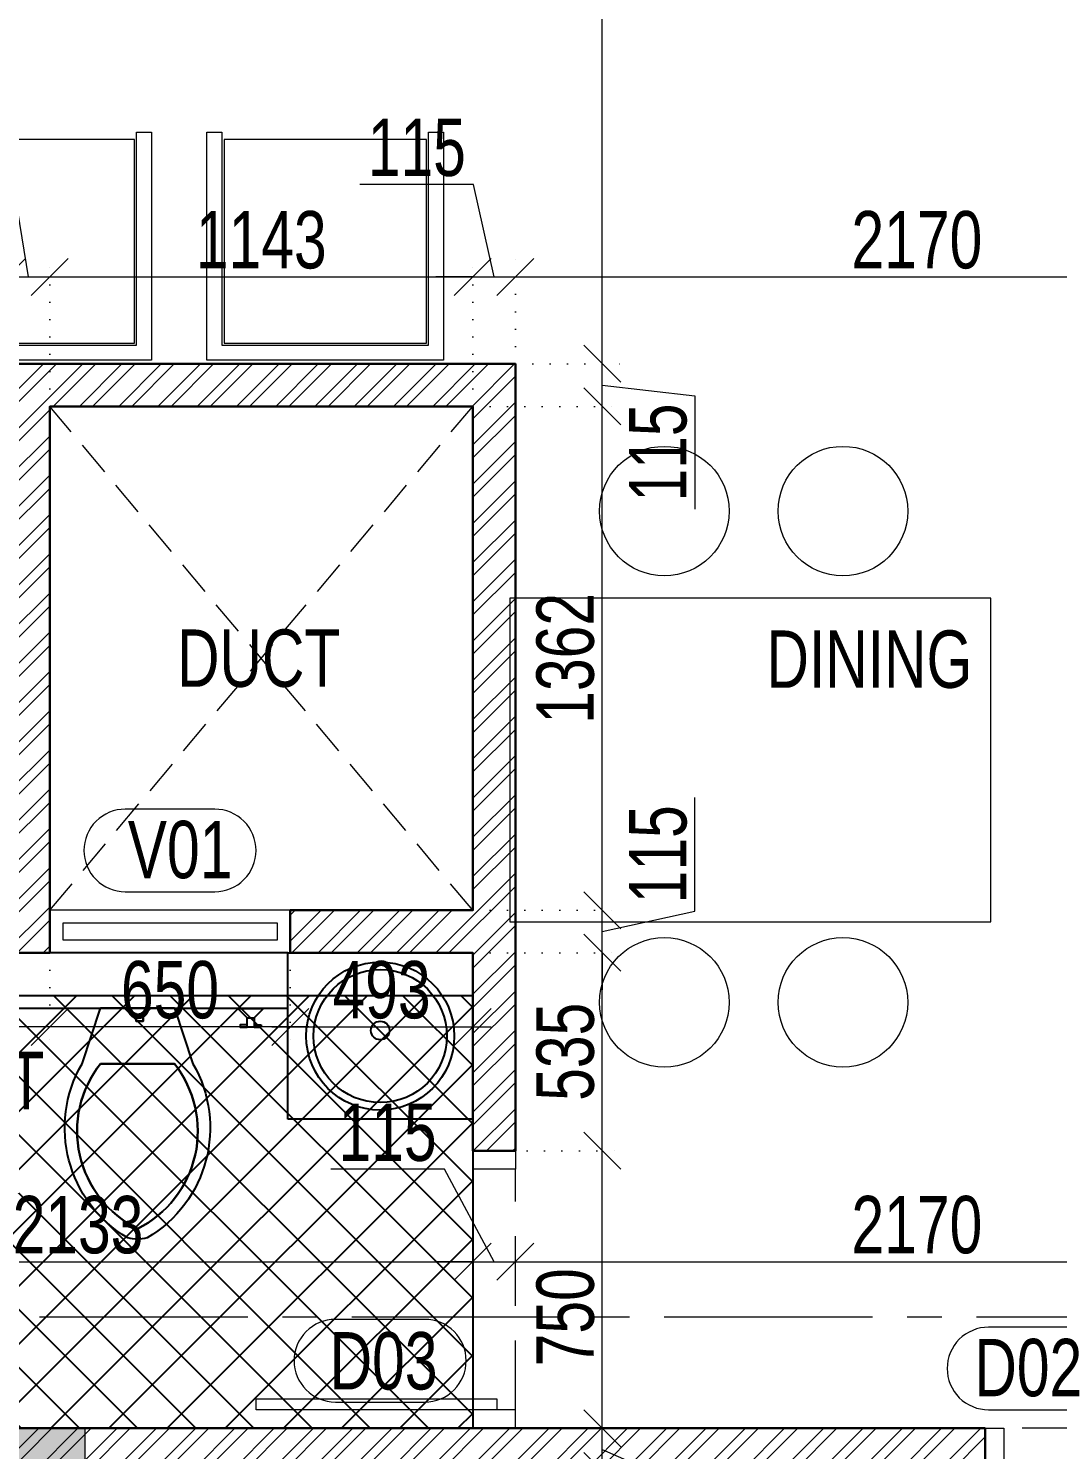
# Model space of a CAD drawing. Header units: inches. Extents: x 785882 to 928568, y 496782 to 576896.
# Drawn here: x 838634 to 841415, y 545544 to 549385 of the extents above; entities that cross this region are included whole.
import ezdxf
from ezdxf.enums import TextEntityAlignment as Align

# ---------------------------------------------------------------- set-up
doc = ezdxf.new("R2010")
doc.units = ezdxf.units.IN
doc.header["$LTSCALE"] = 750
doc.header["$MEASUREMENT"] = 0
for name, pattern in [('CENTER', [2, 1.25, -0.25, 0.25, -0.25]), ('CENTER2', [1.125, 0.75, -0.125, 0.125, -0.125]), ('DOT', [0.25, 0, -0.25]), ('HIDDEN', [0.375, 0.25, -0.125]), ('HIDDEN2', [0.1875, 0.125, -0.0625])]:
    doc.linetypes.add(name, pattern=pattern)
for name, color, linetype, lineweight in [('COLUMN', 5, 'Continuous', 13), ('d-fur', 250, 'Continuous', 9), ('DIMENSION WORKING-MSA', 222, 'Continuous', 13), ('DOOR NO-MSA', 4, 'Continuous', 9), ('DOOR-MSA', 50, 'Continuous', 13), ('DOTTED LINE-MSA', 3, 'HIDDEN2', 13), ('FURNITURE-MSA', 251, 'Continuous', 5), ('SECTION LINE', 14, 'CENTER', 9), ('TEXT ROOM NAME-MSA', 210, 'Continuous', 13), ('WALL HATCH-MSA', 251, 'Continuous', 9), ('WALL-MSA', 32, 'Continuous', 30), ('WINDOE NO-MAS', 4, 'Continuous', 9), ('WINDOW-MSA', 50, 'Continuous', 13)]:
    doc.layers.add(name, color=color, linetype=linetype, lineweight=lineweight)
for name, color, linetype in [('HATCH-SUNK 300MM-MSA', 47, 'Continuous'), ('P.FIXTURE', 7, 'Continuous'), ('R.C.C HATCH-MSA', 250, 'Continuous')]:
    doc.layers.add(name, color=color, linetype=linetype)
doc.styles.add('AR', font='swisscl.ttf')
doc.styles.add('Arial-Reg', font='swisscl.ttf', dxfattribs={"height": 155})
doc.styles.add('Arial-Reg+0.8Sc', font='swisscl.ttf')
doc.styles.add('MtXpl_Swis721_LtCn_B', font='swisscl.ttf')
doc.dimstyles.new('WORKING DIM', dxfattribs={"dimtxt": 155, "dimasz": 100, "dimexe": 50, "dimexo": 0, "dimgap": 20, "dimtad": 1, "dimdec": 0, "dimzin": 0, "dimdsep": 46, "dimtxsty": 'AR', "dimblk": 'OBLIQUE', "dimcen": 0.09, "dimdle": 50, "dimclrd": 256, "dimclre": 250, "dimclrt": 256, "dimadec": 0, "dimazin": 0, "dimtfac": 1, "dimtdec": 0, "dimtofl": 0, "dimtmove": 1, "dimatfit": 0, "dimfxl": 1, "dimtolj": 1, "dimtzin": 0, "dimlwd": -1, "dimlwe": -1, "dimarcsym": 0})

# ---------------------------------------------------------------- blocks, each defined once
blk = doc.blocks.new('BLOCK-G & H TYPICAL COLOUMN')
at = {"layer": 'R.C.C HATCH-MSA'}
h = blk.add_hatch(color=256, dxfattribs=at)
h.dxf.hatch_style = 1
h.paths.add_polyline_path([(172697.62, -104207.75), (172688.57, -104207.75), (172688.57, -104255), (172697.62, -104255)])
h.paths.add_polyline_path([(172327.12, -104207.75), (172336.18, -104207.75), (172336.18, -104255), (172327.12, -104255)])
h.paths.add_polyline_path([(172819.88, -104207.75), (172819.88, -104216.81), (172867.12, -104216.81), (172867.12, -104207.75)])
h.paths.add_polyline_path([(172204.87, -104207.75), (172204.87, -104216.81), (172157.62, -104216.81), (172157.62, -104207.75)])
h.paths.add_polyline_path([(172561.18, -104240.06), (172552.12, -104240.06), (172552.12, -104287.31), (172561.18, -104287.31)])
h.paths.add_polyline_path([(172463.57, -104240.06), (172472.62, -104240.06), (172472.62, -104287.31), (172463.57, -104287.31)])
h.paths.add_polyline_path([(172177.87, -104422.2), (172177.87, -104431.25), (172130.62, -104431.25), (172130.62, -104422.2)])
h.paths.add_polyline_path([(172894.12, -104422.2), (172894.12, -104431.25), (172846.88, -104431.25), (172846.88, -104422.2)])
h.paths.add_polyline_path([(172336.12, -104486.75), (172336.12, -104495.81), (172288.87, -104495.81), (172288.87, -104486.75)])
h.paths.add_polyline_path([(172202.62, -104543.75), (172202.62, -104552.81), (172155.37, -104552.81), (172155.37, -104543.75)])
h.paths.add_polyline_path([(172822.13, -104543.75), (172822.13, -104552.81), (172869.37, -104552.81), (172869.37, -104543.75)])
h.paths.add_polyline_path([(172516.9, -104495.81), (172507.85, -104495.81), (172507.85, -104448.56), (172516.9, -104448.56)])
h.paths.add_polyline_path([(172697.62, -104104.25), (172688.57, -104104.25), (172688.57, -104057.01), (172697.62, -104057.01)])
h.paths.add_polyline_path([(172327.12, -104104.25), (172336.18, -104104.25), (172336.18, -104057.01), (172327.12, -104057.01)])
h.paths.add_polyline_path([(172819.88, -104104.25), (172819.88, -104095.2), (172867.12, -104095.2), (172867.12, -104104.25)])
h.paths.add_polyline_path([(172204.87, -104104.25), (172204.87, -104095.2), (172157.62, -104095.2), (172157.62, -104104.25)])
h.paths.add_polyline_path([(172561.18, -104071.94), (172552.12, -104071.94), (172552.12, -104024.7), (172561.18, -104024.7)])
h.paths.add_polyline_path([(172463.57, -104071.94), (172472.62, -104071.94), (172472.62, -104024.7), (172463.57, -104024.7)])
h.paths.add_polyline_path([(172177.87, -103889.81), (172177.87, -103880.75), (172130.62, -103880.75), (172130.62, -103889.81)])
h.paths.add_polyline_path([(172894.12, -103889.81), (172894.12, -103880.75), (172846.88, -103880.75), (172846.88, -103889.81)])
h.paths.add_polyline_path([(172336.12, -103825.25), (172336.12, -103816.2), (172288.87, -103816.2), (172288.87, -103825.25)])
h.paths.add_polyline_path([(172202.62, -103768.25), (172202.62, -103759.2), (172155.37, -103759.2), (172155.37, -103768.25)])
h.paths.add_polyline_path([(172822.13, -103768.25), (172822.13, -103759.2), (172869.37, -103759.2), (172869.37, -103768.25)])
h.paths.add_polyline_path([(172516.9, -103816.2), (172507.85, -103816.2), (172507.85, -103863.44), (172516.9, -103863.44)])
h.paths.add_polyline_path([(172548.37, -103699.31), (172548.37, -103690.25), (172595.62, -103690.25), (172595.62, -103699.31)])
h.paths.add_polyline_path([(172476.37, -103699.31), (172476.37, -103690.25), (172429.13, -103690.25), (172429.13, -103699.31)])
h.paths.add_polyline_path([(172726.82, -103612.31), (172726.82, -103603.25), (172774.06, -103603.25), (172774.06, -103612.31)])
h.paths.add_polyline_path([(172297.93, -103612.31), (172297.93, -103603.25), (172250.69, -103603.25), (172250.69, -103612.31)])
h.paths.add_polyline_path([(172920.37, -103523.81), (172920.37, -103514.75), (172857.56, -103514.75), (172857.56, -103523.81)])
h.paths.add_polyline_path([(172104.37, -103523.81), (172104.37, -103514.75), (172167.19, -103514.75), (172167.19, -103523.81)])
h.paths.add_polyline_path([(172476.37, -103492.94), (172467.32, -103492.94), (172467.32, -103445.7), (172476.37, -103445.7)])
h.paths.add_polyline_path([(172548.37, -103492.94), (172557.43, -103492.94), (172557.43, -103445.7), (172548.37, -103445.7)])
h.paths.add_polyline_path([(172663.43, -103454.75), (172759.5, -103454.75), (172759.5, -103349.7), (172663.43, -103349.7), (172663.43, -103358.75), (172750.44, -103358.75), (172750.44, -103445.7), (172663.43, -103445.7)])
h.paths.add_polyline_path([(172361.32, -103454.75), (172265.25, -103454.75), (172265.25, -103349.7), (172361.32, -103349.7), (172361.32, -103358.75), (172274.31, -103358.75), (172274.31, -103445.7), (172361.32, -103445.7)])
h.paths.add_polyline_path([(172428.37, -103358.75), (172419.32, -103358.75), (172419.32, -103311.51), (172428.37, -103311.51)])
h.paths.add_polyline_path([(172428.37, -103132.74), (172419.32, -103132.74), (172419.32, -103179.99), (172428.37, -103179.99)])
h.paths.add_polyline_path([(172151.62, -103286.75), (172151.62, -103277.7), (172104.37, -103277.7), (172104.37, -103286.75)])
h.paths.add_polyline_path([(172245.43, -103162.74), (172245.43, -103153.68), (172198.19, -103153.68), (172198.19, -103162.74)])
h.paths.add_polyline_path([(172428.37, -103021.25), (172419.32, -103021.25), (172419.32, -103068.5), (172428.37, -103068.5)])
h.paths.add_polyline_path([(172245.43, -102997.25), (172236.37, -102997.25), (172236.37, -103044.5), (172245.43, -103044.5)])
h.paths.add_polyline_path([(172104.37, -102997.25), (172104.37, -103006.31), (172151.62, -103006.31), (172151.62, -102997.25)])
h.paths.add_polyline_path([(172596.37, -103358.75), (172605.43, -103358.75), (172605.43, -103311.51), (172596.37, -103311.51)])
h.paths.add_polyline_path([(172596.37, -103132.74), (172605.43, -103132.74), (172605.43, -103179.99), (172596.37, -103179.99)])
h.paths.add_polyline_path([(172873.13, -103286.75), (172873.13, -103277.7), (172920.37, -103277.7), (172920.37, -103286.75)])
h.paths.add_polyline_path([(172779.32, -103162.74), (172779.32, -103153.68), (172826.56, -103153.68), (172826.56, -103162.74)])
h.paths.add_polyline_path([(172596.37, -103021.25), (172605.43, -103021.25), (172605.43, -103068.5), (172596.37, -103068.5)])
h.paths.add_polyline_path([(172779.32, -102997.25), (172788.37, -102997.25), (172788.37, -103044.5), (172779.32, -103044.5)])
h.paths.add_polyline_path([(172920.37, -102997.25), (172920.37, -103006.31), (172873.13, -103006.31), (172873.13, -102997.25)])
h.paths.add_polyline_path([(172548.37, -104612.7), (172548.37, -104621.75), (172595.62, -104621.75), (172595.62, -104612.7)])
h.paths.add_polyline_path([(172476.37, -104612.7), (172476.37, -104621.75), (172429.13, -104621.75), (172429.13, -104612.7)])
h.paths.add_polyline_path([(172297.93, -104699.7), (172297.93, -104708.75), (172250.69, -104708.75), (172250.69, -104699.7)])
h.paths.add_polyline_path([(172104.37, -104788.2), (172104.37, -104797.25), (172167.19, -104797.25), (172167.19, -104788.2)])
h.paths.add_polyline_path([(172726.82, -104699.7), (172726.82, -104708.75), (172774.06, -104708.75), (172774.06, -104699.7)])
h.paths.add_polyline_path([(172920.37, -104788.2), (172920.37, -104797.25), (172857.56, -104797.25), (172857.56, -104788.2)])
h.paths.add_polyline_path([(172476.37, -104819.06), (172467.32, -104819.06), (172467.32, -104866.31), (172476.37, -104866.31)])
h.paths.add_polyline_path([(172548.37, -104819.06), (172557.43, -104819.06), (172557.43, -104866.31), (172548.37, -104866.31)])
h.paths.add_polyline_path([(172663.43, -104857.25), (172759.5, -104857.25), (172759.5, -104962.31), (172663.43, -104962.31), (172663.43, -104953.25), (172750.44, -104953.25), (172750.44, -104866.31), (172663.43, -104866.31)])
h.paths.add_polyline_path([(172361.32, -104857.25), (172265.25, -104857.25), (172265.25, -104962.31), (172361.32, -104962.31), (172361.32, -104953.25), (172274.31, -104953.25), (172274.31, -104866.31), (172361.32, -104866.31)])
h.paths.add_polyline_path([(172428.37, -104953.25), (172419.32, -104953.25), (172419.32, -105000.5), (172428.37, -105000.5)])
h.paths.add_polyline_path([(172428.37, -105178.31), (172419.32, -105178.31), (172419.32, -105131.06), (172428.37, -105131.06)])
h.paths.add_polyline_path([(172151.62, -105025.25), (172151.62, -105034.31), (172104.37, -105034.31), (172104.37, -105025.25)])
h.paths.add_polyline_path([(172245.43, -105072.5), (172236.37, -105072.5), (172236.37, -105025.25), (172245.43, -105025.25)])
h.paths.add_polyline_path([(172428.37, -105290.75), (172419.32, -105290.75), (172419.32, -105243.51), (172428.37, -105243.51)])
h.paths.add_polyline_path([(172245.43, -105314.75), (172236.37, -105314.75), (172236.37, -105267.51), (172245.43, -105267.51)])
h.paths.add_polyline_path([(172104.37, -105277.35), (172113.43, -105277.35), (172113.43, -105314.75), (172104.37, -105314.75)])
h.paths.add_polyline_path([(172596.37, -104953.25), (172605.43, -104953.25), (172605.43, -105000.5), (172596.37, -105000.5)])
h.paths.add_polyline_path([(172596.37, -105178.31), (172605.43, -105178.31), (172605.43, -105131.06), (172596.37, -105131.06)])
h.paths.add_polyline_path([(172873.13, -105025.25), (172873.13, -105034.31), (172920.37, -105034.31), (172920.37, -105025.25)])
h.paths.add_polyline_path([(172788.37, -105025.25), (172779.32, -105025.25), (172779.32, -105072.5), (172788.37, -105072.5)])
h.paths.add_polyline_path([(172596.37, -105290.75), (172605.43, -105290.75), (172605.43, -105243.51), (172596.37, -105243.51)])
h.paths.add_polyline_path([(172779.32, -105314.75), (172788.37, -105314.75), (172788.37, -105267.51), (172779.32, -105267.51)])
h.paths.add_polyline_path([(172911.32, -105314.75), (172920.37, -105314.75), (172920.37, -105277.35), (172911.32, -105277.35)])
h.paths.add_polyline_path([(172688.63, -104486.75), (172688.63, -104495.81), (172735.87, -104495.81), (172735.87, -104486.75)])
h.paths.add_polyline_path([(172688.63, -103825.25), (172688.63, -103816.2), (172735.87, -103816.2), (172735.87, -103825.25)])
at = {"layer": 'COLUMN'}
blk.add_lwpolyline([(172548.37, -103699.31), (172548.37, -103690.25), (172595.62, -103690.25), (172595.62, -103699.31)], close=True, dxfattribs=at)
blk = doc.blocks.new('t4tgg34')
for points in [[(375405.3, -62759.1), (375390.8, -62744.6), (375390.8, -62738.4), (375370.8, -62738.4), (375370.8, -62719.7), (375390.8, -62719.7), (375390.8, -62713.4), (375405.3, -62699), (375405.3, -62635.1), (375255.5, -62585.2, 0.412342), (374784.6, -62708.9, 0.132891), (374784.6, -62761, 0.412336), (375255.5, -62884.7), (375405.3, -62834.8)], [(375255.5, -62834.8, -0.475238), (374809.5, -62734.9, -0.475243), (375255.5, -62635.1)]]:
    blk.add_lwpolyline(points, format="xyb", close=True)
blk.add_lwpolyline([(375255.5, -62834.8), (375255.5, -62635.1, 0.475243), (374809.5, -62734.9, 0.475238), (375255.5, -62834.8, 0.489246)], format="xyb")
blk.add_lwpolyline([(375405.3, -62635.1), (375405.3, -62699), (375390.8, -62713.4), (375390.8, -62719.7), (375370.8, -62719.7), (375370.8, -62738.4), (375390.8, -62738.4), (375390.8, -62744.6), (375405.3, -62759.1), (375405.3, -62699), (375405.3, -62834.8)])
blk = doc.blocks.new('9')
at = {"linetype": 'Continuous'}
for p, q in [((709869.5, -390414.7), (709869.5, -390433.8)), ((709875.9, -390433.8), (709869.5, -390433.8)), ((709875.9, -390414.7), (709875.9, -390433.8))]:
    blk.add_line(p, q, dxfattribs=at)
for points in [[(709875.9, -390395.7), (709875.9, -390376.6), (709869.5, -390376.6), (709869.5, -390395.7)], [(709894.9, -390395.7), (709920.3, -390370.3), (709920.3, -390440.1), (709894.9, -390414.7)]]:
    blk.add_lwpolyline(points, dxfattribs=at)
blk.add_lwpolyline([(709894.9, -390414.7), (709869.5, -390414.7), (709869.5, -390395.7), (709894.9, -390395.7)], close=True, dxfattribs=at)
blk = doc.blocks.new('A$C16cd5f5f')
at = {"layer": 'WINDOW-MSA', "ltscale": 5000}
for points in [[(50, 50), (50, 850), (80, 850), (80, 50)], [(0, 0), (50, 0), (50, 115), (0, 115)], [(900, 0), (850, 0), (850, 115), (900, 115)]]:
    blk.add_lwpolyline(points, close=True, dxfattribs=at)
at = {"layer": 'WINDOW-MSA', "linetype": 'HIDDEN'}
for points in [[(50, 115), (850, 115)], [(50, 0), (850, 0)]]:
    blk.add_lwpolyline(points, dxfattribs=at)
blk = doc.blocks.new('A$Ca69f7aba')
at = {"layer": 'WINDOW-MSA', "ltscale": 5000}
for points in [[(-750, 0), (-700, 0), (-700, -115), (-750, -115)], [(0, 0), (-50, 0), (-50, -115), (0, -115)], [(-50, -50), (-50, -700), (-80, -700), (-80, -50)]]:
    blk.add_lwpolyline(points, close=True, dxfattribs=at)
at = {"layer": 'WINDOW-MSA', "linetype": 'HIDDEN'}
blk.add_lwpolyline([(-50, 0), (-700, 0)], dxfattribs=at)
at = {"layer": 'WINDOW-MSA', "linetype": 'HIDDEN', "elevation": 0}
blk.add_lwpolyline([(-50, -115), (-700, -115)], dxfattribs=at)
blk = doc.blocks.new('Win-Tag-03')
blk.add_lwpolyline([(-130, 120), (130, 120, -0.414214), (250, 0), (250, 0, -0.414214), (130, -120), (-130, -120, -0.414214), (-250, 0), (-250, 0, -0.414214)], format="xyb", close=True)
blk = doc.blocks.new('_Oblique')
at = {"color": 0, "linetype": 'ByBlock', "lineweight": -2}
blk.add_line((-0.5, -0.5), (0.5, 0.5), dxfattribs=at)
blk = doc.blocks.new('*D613')
at = {"layer": 'Defpoints', "color": 0, "ltscale": 0.25, "transparency": 16777216}
for p in [(840185, 545601.8), (840185, 545601.8), (840185, 545486.8)]:
    blk.add_point(p, dxfattribs=at)
at = {"layer": 'DIMENSION WORKING-MSA', "ltscale": 0.25, "transparency": 16777216}
for p, q in [((840185, 545601.8), (840185, 545701.8)), ((840185, 545486.8), (840185, 545601.8)), ((840185, 545544.3), (840435, 545435.3)), ((840185, 545486.8), (840185, 545386.8)), ((840435, 545435.3), (840435, 545128.4))]:
    blk.add_line(p, q, dxfattribs=at)
at = {"layer": 'DIMENSION WORKING-MSA', "color": 250, "linetype": 'DOT', "ltscale": 0.25, "transparency": 16777216}
for p, q in [((840185, 545601.8), (840235, 545601.8)), ((840185, 545486.8), (840135, 545486.8))]:
    blk.add_line(p, q, dxfattribs=at)
at = {"layer": 'DIMENSION WORKING-MSA', "ltscale": 0.25, "transparency": 16777216, "xscale": 100, "yscale": 100, "zscale": 100}
for p, rotation in [((840185, 545601.8), 270), ((840185, 545486.8), 90)]:
    blk.add_blockref('_Oblique', p, dxfattribs=dict(at, rotation=rotation))
at = {"layer": 'DIMENSION WORKING-MSA', "ltscale": 0.25, "transparency": 16777216, "insert": (840335.9, 545281.9), "char_height": 155, "attachment_point": 5, "rotation": 90, "style": 'AR'}
blk.add_mtext('\\A1;115', dxfattribs=at)
blk = doc.blocks.new('*D592')
at = {"layer": 'Defpoints', "color": 0, "ltscale": 0.25, "transparency": 16777216}
for p in [(839935, 546351.8), (840185, 546351.8), (840185, 545601.8)]:
    blk.add_point(p, dxfattribs=at)
at = {"layer": 'DIMENSION WORKING-MSA', "ltscale": 0.25, "transparency": 16777216}
blk.add_line((840185, 545551.8), (840185, 546401.8), dxfattribs=at)
at = {"layer": 'DIMENSION WORKING-MSA', "color": 250, "linetype": 'DOT', "ltscale": 0.25, "transparency": 16777216}
for p, q in [((839935, 546351.8), (840235, 546351.8)), ((840185, 545601.8), (840235, 545601.8))]:
    blk.add_line(p, q, dxfattribs=at)
at = {"layer": 'DIMENSION WORKING-MSA', "ltscale": 0.25, "transparency": 16777216, "xscale": 100, "yscale": 100, "zscale": 100}
for p, rotation in [((840185, 546351.8), 90), ((840185, 545601.8), 270)]:
    blk.add_blockref('_Oblique', p, dxfattribs=dict(at, rotation=rotation))
at = {"layer": 'DIMENSION WORKING-MSA', "ltscale": 0.25, "transparency": 16777216, "insert": (840085.6, 545901.8), "char_height": 155, "attachment_point": 5, "rotation": 90, "style": 'AR'}
blk.add_mtext('\\A1;750', dxfattribs=at)
blk = doc.blocks.new('*D593')
at = {"layer": 'Defpoints', "color": 0, "ltscale": 0.25, "transparency": 16777216}
for p in [(839835, 546886.8), (840185, 546886.8), (839935, 546351.8)]:
    blk.add_point(p, dxfattribs=at)
at = {"layer": 'DIMENSION WORKING-MSA', "ltscale": 0.25, "transparency": 16777216}
blk.add_line((840185, 546301.8), (840185, 546936.8), dxfattribs=at)
at = {"layer": 'DIMENSION WORKING-MSA', "color": 250, "linetype": 'DOT', "ltscale": 0.25, "transparency": 16777216}
for p, q in [((839835, 546886.8), (840235, 546886.8)), ((839935, 546351.8), (840235, 546351.8))]:
    blk.add_line(p, q, dxfattribs=at)
at = {"layer": 'DIMENSION WORKING-MSA', "ltscale": 0.25, "transparency": 16777216, "xscale": 100, "yscale": 100, "zscale": 100}
for p, rotation in [((840185, 546886.8), 90), ((840185, 546351.8), 270)]:
    blk.add_blockref('_Oblique', p, dxfattribs=dict(at, rotation=rotation))
at = {"layer": 'DIMENSION WORKING-MSA', "ltscale": 0.25, "transparency": 16777216, "insert": (840085.5, 546619.3), "char_height": 155, "attachment_point": 5, "rotation": 90, "style": 'AR'}
blk.add_mtext('\\A1;535', dxfattribs=at)
blk = doc.blocks.new('*D594')
at = {"layer": 'Defpoints', "color": 0, "ltscale": 0.25, "transparency": 16777216}
for p in [(839835, 547001.8), (840185, 547001.8), (839835, 546886.8)]:
    blk.add_point(p, dxfattribs=at)
at = {"layer": 'DIMENSION WORKING-MSA', "ltscale": 0.25, "transparency": 16777216}
for p, q in [((840435, 546999.6), (840435, 547306.4)), ((840185, 547001.8), (840185, 547101.8)), ((840185, 546886.8), (840185, 547001.8)), ((840185, 546944.3), (840435, 546999.6)), ((840185, 546886.8), (840185, 546786.8))]:
    blk.add_line(p, q, dxfattribs=at)
at = {"layer": 'DIMENSION WORKING-MSA', "color": 250, "linetype": 'DOT', "ltscale": 0.25, "transparency": 16777216}
for p, q in [((839835, 547001.8), (840235, 547001.8)), ((839835, 546886.8), (840235, 546886.8))]:
    blk.add_line(p, q, dxfattribs=at)
at = {"layer": 'DIMENSION WORKING-MSA', "ltscale": 0.25, "transparency": 16777216, "xscale": 100, "yscale": 100, "zscale": 100}
for p, rotation in [((840185, 547001.8), 270), ((840185, 546886.8), 90)]:
    blk.add_blockref('_Oblique', p, dxfattribs=dict(at, rotation=rotation))
at = {"layer": 'DIMENSION WORKING-MSA', "ltscale": 0.25, "transparency": 16777216, "insert": (840335.9, 547153), "char_height": 155, "attachment_point": 5, "rotation": 90, "style": 'AR'}
blk.add_mtext('\\A1;115', dxfattribs=at)
blk = doc.blocks.new('*D595')
at = {"layer": 'Defpoints', "color": 0, "ltscale": 0.25, "transparency": 16777216}
for p in [(839835, 548363.5), (840185, 548363.5), (839835, 547001.8)]:
    blk.add_point(p, dxfattribs=at)
at = {"layer": 'DIMENSION WORKING-MSA', "ltscale": 0.25, "transparency": 16777216}
blk.add_line((840185, 546951.8), (840185, 548413.5), dxfattribs=at)
at = {"layer": 'DIMENSION WORKING-MSA', "color": 250, "linetype": 'DOT', "ltscale": 0.25, "transparency": 16777216}
for p, q in [((839835, 548363.5), (840235, 548363.5)), ((839835, 547001.8), (840235, 547001.8))]:
    blk.add_line(p, q, dxfattribs=at)
at = {"layer": 'DIMENSION WORKING-MSA', "ltscale": 0.25, "transparency": 16777216, "xscale": 100, "yscale": 100, "zscale": 100}
for p, rotation in [((840185, 548363.5), 90), ((840185, 547001.8), 270)]:
    blk.add_blockref('_Oblique', p, dxfattribs=dict(at, rotation=rotation))
at = {"layer": 'DIMENSION WORKING-MSA', "ltscale": 0.25, "transparency": 16777216, "insert": (840085.5, 547682.6), "char_height": 155, "attachment_point": 5, "rotation": 90, "style": 'AR'}
blk.add_mtext('\\A1;1362', dxfattribs=at)
blk = doc.blocks.new('*D596')
at = {"layer": 'Defpoints', "color": 0, "ltscale": 0.25, "transparency": 16777216}
for p in [(839950, 548478.5), (840185, 548478.5), (839835, 548363.5)]:
    blk.add_point(p, dxfattribs=at)
at = {"layer": 'DIMENSION WORKING-MSA', "ltscale": 0.25, "transparency": 16777216}
for p, q in [((840185, 548313.5), (840185, 548528.5)), ((840185, 548421), (840435, 548392.1)), ((840435, 548392.1), (840435, 548085.3))]:
    blk.add_line(p, q, dxfattribs=at)
at = {"layer": 'DIMENSION WORKING-MSA', "color": 250, "linetype": 'DOT', "ltscale": 0.25, "transparency": 16777216}
for p, q in [((839950, 548478.5), (840235, 548478.5)), ((839835, 548363.5), (840235, 548363.5))]:
    blk.add_line(p, q, dxfattribs=at)
at = {"layer": 'DIMENSION WORKING-MSA', "ltscale": 0.25, "transparency": 16777216, "xscale": 100, "yscale": 100, "zscale": 100}
for p, rotation in [((840185, 548478.5), 90), ((840185, 548363.5), 270)]:
    blk.add_blockref('_Oblique', p, dxfattribs=dict(at, rotation=rotation))
at = {"layer": 'DIMENSION WORKING-MSA', "ltscale": 0.25, "transparency": 16777216, "insert": (840335.9, 548238.7), "char_height": 155, "attachment_point": 5, "rotation": 90, "style": 'AR'}
blk.add_mtext('\\A1;115', dxfattribs=at)
blk = doc.blocks.new('*D590')
at = {"layer": 'Defpoints', "color": 0, "ltscale": 0.25, "transparency": 16777216}
for p in [(840185, 551698.5), (840185, 551698.5), (839950, 548478.5)]:
    blk.add_point(p, dxfattribs=at)
at = {"layer": 'DIMENSION WORKING-MSA', "ltscale": 0.25, "transparency": 16777216}
blk.add_line((840185, 548428.5), (840185, 551748.5), dxfattribs=at)
at = {"layer": 'DIMENSION WORKING-MSA', "color": 250, "linetype": 'DOT', "ltscale": 0.25, "transparency": 16777216}
for p, q in [((840185, 551698.5), (840135, 551698.5)), ((839950, 548478.5), (840235, 548478.5))]:
    blk.add_line(p, q, dxfattribs=at)
at = {"layer": 'DIMENSION WORKING-MSA', "ltscale": 0.25, "transparency": 16777216, "xscale": 100, "yscale": 100, "zscale": 100}
for p, rotation in [((840185, 551698.5), 90), ((840185, 548478.5), 270)]:
    blk.add_blockref('_Oblique', p, dxfattribs=dict(at, rotation=rotation))
at = {"layer": 'DIMENSION WORKING-MSA', "ltscale": 0.25, "transparency": 16777216, "insert": (840085.5, 550088.5), "char_height": 155, "attachment_point": 5, "rotation": 90, "style": 'AR'}
blk.add_mtext('\\A1;3220', dxfattribs=at)
blk = doc.blocks.new('*D587')
at = {"layer": 'Defpoints', "color": 0, "ltscale": 0.25, "transparency": 16777216}
for p in [(838692, 548713.5), (838577, 548363.5), (838692, 548363.5)]:
    blk.add_point(p, dxfattribs=at)
at = {"layer": 'DIMENSION WORKING-MSA', "ltscale": 0.25, "transparency": 16777216}
for p, q in [((838594.2, 548963.5), (838287.3, 548963.5)), ((838634.5, 548713.5), (838594.2, 548963.5)), ((838577, 548713.5), (838477, 548713.5)), ((838577, 548713.5), (838692, 548713.5)), ((838692, 548713.5), (838792, 548713.5))]:
    blk.add_line(p, q, dxfattribs=at)
at = {"layer": 'DIMENSION WORKING-MSA', "color": 250, "linetype": 'DOT', "ltscale": 0.25, "transparency": 16777216}
for p, q in [((838577, 548363.5), (838577, 548763.5)), ((838692, 548363.5), (838692, 548763.5))]:
    blk.add_line(p, q, dxfattribs=at)
at = {"layer": 'DIMENSION WORKING-MSA', "ltscale": 0.25, "transparency": 16777216, "xscale": 100, "yscale": 100, "zscale": 100}
blk.add_blockref('_Oblique', (838577, 548713.5), dxfattribs=at)
at = {"layer": 'DIMENSION WORKING-MSA', "ltscale": 0.25, "transparency": 16777216, "xscale": 100, "yscale": 100, "zscale": 100, "rotation": 180}
blk.add_blockref('_Oblique', (838692, 548713.5), dxfattribs=at)
at = {"layer": 'DIMENSION WORKING-MSA', "ltscale": 0.25, "transparency": 16777216, "insert": (838440.8, 549062.5), "char_height": 155, "attachment_point": 5, "style": 'AR'}
blk.add_mtext('\\A1;115', dxfattribs=at)
blk = doc.blocks.new('*D588')
at = {"layer": 'Defpoints', "color": 0, "ltscale": 0.25, "transparency": 16777216}
for p in [(839835, 548713.5), (838692, 548363.5), (839835, 548363.5)]:
    blk.add_point(p, dxfattribs=at)
at = {"layer": 'DIMENSION WORKING-MSA', "color": 250, "linetype": 'DOT', "ltscale": 0.25, "transparency": 16777216}
for p, q in [((838692, 548363.5), (838692, 548763.5)), ((839835, 548363.5), (839835, 548763.5))]:
    blk.add_line(p, q, dxfattribs=at)
at = {"layer": 'DIMENSION WORKING-MSA', "ltscale": 0.25, "transparency": 16777216}
blk.add_line((838642, 548713.5), (839885, 548713.5), dxfattribs=at)
at = {"layer": 'DIMENSION WORKING-MSA', "ltscale": 0.25, "transparency": 16777216, "xscale": 100, "yscale": 100, "zscale": 100, "rotation": 180}
blk.add_blockref('_Oblique', (838692, 548713.5), dxfattribs=at)
at = {"layer": 'DIMENSION WORKING-MSA', "ltscale": 0.25, "transparency": 16777216, "xscale": 100, "yscale": 100, "zscale": 100}
blk.add_blockref('_Oblique', (839835, 548713.5), dxfattribs=at)
at = {"layer": 'DIMENSION WORKING-MSA', "ltscale": 0.25, "transparency": 16777216, "insert": (839263.5, 548812.8), "char_height": 155, "attachment_point": 5, "style": 'AR'}
blk.add_mtext('\\A1;1143', dxfattribs=at)
blk = doc.blocks.new('*D589')
at = {"layer": 'Defpoints', "color": 0, "ltscale": 0.25, "transparency": 16777216}
for p in [(839950, 548713.5), (839950, 548478.5), (839835, 548363.5)]:
    blk.add_point(p, dxfattribs=at)
at = {"layer": 'DIMENSION WORKING-MSA', "ltscale": 0.25, "transparency": 16777216}
for p, q in [((839837.2, 548963.5), (839530.3, 548963.5)), ((839892.5, 548713.5), (839837.2, 548963.5)), ((839835, 548713.5), (839735, 548713.5)), ((839835, 548713.5), (839950, 548713.5)), ((839950, 548713.5), (840050, 548713.5))]:
    blk.add_line(p, q, dxfattribs=at)
at = {"layer": 'DIMENSION WORKING-MSA', "color": 250, "linetype": 'DOT', "ltscale": 0.25, "transparency": 16777216}
for p, q in [((839835, 548363.5), (839835, 548763.5)), ((839950, 548478.5), (839950, 548763.5))]:
    blk.add_line(p, q, dxfattribs=at)
at = {"layer": 'DIMENSION WORKING-MSA', "ltscale": 0.25, "transparency": 16777216, "xscale": 100, "yscale": 100, "zscale": 100}
blk.add_blockref('_Oblique', (839835, 548713.5), dxfattribs=at)
at = {"layer": 'DIMENSION WORKING-MSA', "ltscale": 0.25, "transparency": 16777216, "xscale": 100, "yscale": 100, "zscale": 100, "rotation": 180}
blk.add_blockref('_Oblique', (839950, 548713.5), dxfattribs=at)
at = {"layer": 'DIMENSION WORKING-MSA', "ltscale": 0.25, "transparency": 16777216, "insert": (839683.8, 549062.5), "char_height": 155, "attachment_point": 5, "style": 'AR'}
blk.add_mtext('\\A1;115', dxfattribs=at)
blk = doc.blocks.new('*D583')
at = {"layer": 'Defpoints', "color": 0, "ltscale": 0.25, "transparency": 16777216}
for p in [(842119.6, 548713.5), (839950, 548478.5), (842119.6, 548311.6)]:
    blk.add_point(p, dxfattribs=at)
at = {"layer": 'DIMENSION WORKING-MSA', "color": 250, "linetype": 'DOT', "ltscale": 0.25, "transparency": 16777216}
for p, q in [((839950, 548478.5), (839950, 548763.5)), ((842119.6, 548311.6), (842119.6, 548763.5))]:
    blk.add_line(p, q, dxfattribs=at)
at = {"layer": 'DIMENSION WORKING-MSA', "ltscale": 0.25, "transparency": 16777216}
blk.add_line((839900, 548713.5), (842169.6, 548713.5), dxfattribs=at)
at = {"layer": 'DIMENSION WORKING-MSA', "ltscale": 0.25, "transparency": 16777216, "xscale": 100, "yscale": 100, "zscale": 100, "rotation": 180}
blk.add_blockref('_Oblique', (839950, 548713.5), dxfattribs=at)
at = {"layer": 'DIMENSION WORKING-MSA', "ltscale": 0.25, "transparency": 16777216, "xscale": 100, "yscale": 100, "zscale": 100}
blk.add_blockref('_Oblique', (842119.6, 548713.5), dxfattribs=at)
at = {"layer": 'DIMENSION WORKING-MSA', "ltscale": 0.25, "transparency": 16777216, "insert": (841034.8, 548812.8), "char_height": 155, "attachment_point": 5, "style": 'AR'}
blk.add_mtext('\\A1;2170', dxfattribs=at)
blk = doc.blocks.new('*D535')
at = {"layer": 'Defpoints', "color": 0, "ltscale": 0.25, "transparency": 16777216}
for p in [(837702.1, 546051.8), (839835, 546051.8), (839835, 546051.8)]:
    blk.add_point(p, dxfattribs=at)
at = {"layer": 'DIMENSION WORKING-MSA', "color": 250, "linetype": 'DOT', "ltscale": 0.25, "transparency": 16777216}
for p, q in [((837702.1, 546051.8), (837702.1, 546101.8)), ((839835, 546051.8), (839835, 546101.8))]:
    blk.add_line(p, q, dxfattribs=at)
at = {"layer": 'DIMENSION WORKING-MSA', "ltscale": 0.25, "transparency": 16777216}
blk.add_line((837652.1, 546051.8), (839885, 546051.8), dxfattribs=at)
at = {"layer": 'DIMENSION WORKING-MSA', "ltscale": 0.25, "transparency": 16777216, "xscale": 100, "yscale": 100, "zscale": 100, "rotation": 180}
blk.add_blockref('_Oblique', (837702.1, 546051.8), dxfattribs=at)
at = {"layer": 'DIMENSION WORKING-MSA', "ltscale": 0.25, "transparency": 16777216, "xscale": 100, "yscale": 100, "zscale": 100}
blk.add_blockref('_Oblique', (839835, 546051.8), dxfattribs=at)
at = {"layer": 'DIMENSION WORKING-MSA', "ltscale": 0.25, "transparency": 16777216, "insert": (838768.5, 546151.1), "char_height": 155, "attachment_point": 5, "style": 'AR'}
blk.add_mtext('\\A1;2133', dxfattribs=at)
blk = doc.blocks.new('*D536')
at = {"layer": 'Defpoints', "color": 0, "ltscale": 0.25, "transparency": 16777216}
for p in [(839835, 546051.8), (839950, 546051.8), (839950, 546051.8)]:
    blk.add_point(p, dxfattribs=at)
at = {"layer": 'DIMENSION WORKING-MSA', "ltscale": 0.25, "transparency": 16777216}
for p, q in [((839758.2, 546301.8), (839451.3, 546301.8)), ((839892.5, 546051.8), (839758.2, 546301.8)), ((839835, 546051.8), (839735, 546051.8)), ((839835, 546051.8), (839950, 546051.8)), ((839950, 546051.8), (840050, 546051.8))]:
    blk.add_line(p, q, dxfattribs=at)
at = {"layer": 'DIMENSION WORKING-MSA', "color": 250, "linetype": 'DOT', "ltscale": 0.25, "transparency": 16777216}
for p, q in [((839835, 546051.8), (839835, 546101.8)), ((839950, 546051.8), (839950, 546101.8))]:
    blk.add_line(p, q, dxfattribs=at)
at = {"layer": 'DIMENSION WORKING-MSA', "ltscale": 0.25, "transparency": 16777216, "xscale": 100, "yscale": 100, "zscale": 100}
blk.add_blockref('_Oblique', (839835, 546051.8), dxfattribs=at)
at = {"layer": 'DIMENSION WORKING-MSA', "ltscale": 0.25, "transparency": 16777216, "xscale": 100, "yscale": 100, "zscale": 100, "rotation": 180}
blk.add_blockref('_Oblique', (839950, 546051.8), dxfattribs=at)
at = {"layer": 'DIMENSION WORKING-MSA', "ltscale": 0.25, "transparency": 16777216, "insert": (839604.8, 546400.8), "char_height": 155, "attachment_point": 5, "style": 'AR'}
blk.add_mtext('\\A1;115', dxfattribs=at)
blk = doc.blocks.new('*D537')
at = {"layer": 'Defpoints', "color": 0, "ltscale": 0.25, "transparency": 16777216}
for p in [(839950, 546051.8), (842119.6, 546051.8), (842119.6, 546051.8)]:
    blk.add_point(p, dxfattribs=at)
at = {"layer": 'DIMENSION WORKING-MSA', "color": 250, "linetype": 'DOT', "ltscale": 0.25, "transparency": 16777216}
for p, q in [((839950, 546051.8), (839950, 546101.8)), ((842119.6, 546051.8), (842119.6, 546101.8))]:
    blk.add_line(p, q, dxfattribs=at)
at = {"layer": 'DIMENSION WORKING-MSA', "ltscale": 0.25, "transparency": 16777216}
blk.add_line((839900, 546051.8), (842169.6, 546051.8), dxfattribs=at)
at = {"layer": 'DIMENSION WORKING-MSA', "ltscale": 0.25, "transparency": 16777216, "xscale": 100, "yscale": 100, "zscale": 100, "rotation": 180}
blk.add_blockref('_Oblique', (839950, 546051.8), dxfattribs=at)
at = {"layer": 'DIMENSION WORKING-MSA', "ltscale": 0.25, "transparency": 16777216, "xscale": 100, "yscale": 100, "zscale": 100}
blk.add_blockref('_Oblique', (842119.6, 546051.8), dxfattribs=at)
at = {"layer": 'DIMENSION WORKING-MSA', "ltscale": 0.25, "transparency": 16777216, "insert": (841034.8, 546151.1), "char_height": 155, "attachment_point": 5, "style": 'AR'}
blk.add_mtext('\\A1;2170', dxfattribs=at)
blk = doc.blocks.new('A$C59c041b7')
at = {"layer": 'HATCH-SUNK 300MM-MSA', "transparency": 33554559}
h = blk.add_hatch(dxfattribs=at)
h.set_pattern_fill('ANSI37', color=256, scale=35)
h.set_pattern_definition([(45, (0, 0), (-78.57724, 78.57724), []), (135, (0, 0), (-78.57724, -78.57724), [])])
h.paths.add_polyline_path([(13525.5, -17602.2), (11507.6, -17602.2), (11507.6, -16432.2), (13525.5, -16432.2)])
at = {"layer": 'HATCH-SUNK 300MM-MSA'}
blk.add_lwpolyline([(13525.5, -17602.2), (11507.6, -17602.2), (11507.6, -16432.2), (13525.5, -16432.2)], close=True, dxfattribs=at)
blk = doc.blocks.new('A$Caebde61c')
at = {"layer": 'FURNITURE-MSA'}
blk.add_lwpolyline([(14925.5, -15358.9), (13625.5, -15358.9), (13625.5, -16233.9), (14925.5, -16233.9)], close=True, dxfattribs=at)
for centre in [(14043.1, -15123.5), (14525.5, -15123.5), (14043.1, -16451.1), (14525.5, -16451.1)]:
    blk.add_circle(centre, 175, dxfattribs=at)
blk = doc.blocks.new('A$C37e82350')
at = {"layer": 'SECTION LINE', "linetype": 'CENTER2'}
blk.add_lwpolyline([(17358.7, 15657), (17302.2, 15657), (17302.2, -11419.6), (17346.3, -11419.6)], dxfattribs=at)
blk = doc.blocks.new('*D1221')
at = {"layer": 'Defpoints', "color": 0, "ltscale": 0.25, "transparency": 16777216}
for p in [(837702.1, 546886.8), (838692, 546886.8), (837702.1, 546686.6)]:
    blk.add_point(p, dxfattribs=at)
at = {"layer": 'DIMENSION WORKING-MSA', "color": 250, "linetype": 'DOT', "ltscale": 0.25, "transparency": 16777216}
for p, q in [((837702.1, 546886.8), (837702.1, 546636.6)), ((838692, 546886.8), (838692, 546636.6))]:
    blk.add_line(p, q, dxfattribs=at)
at = {"layer": 'DIMENSION WORKING-MSA', "ltscale": 0.25, "transparency": 16777216}
blk.add_line((838742, 546686.6), (837652.1, 546686.6), dxfattribs=at)
at = {"layer": 'DIMENSION WORKING-MSA', "ltscale": 0.25, "transparency": 16777216, "xscale": 100, "yscale": 100, "zscale": 100, "rotation": 180}
blk.add_blockref('_Oblique', (837702.1, 546686.6), dxfattribs=at)
at = {"layer": 'DIMENSION WORKING-MSA', "ltscale": 0.25, "transparency": 16777216, "xscale": 100, "yscale": 100, "zscale": 100}
blk.add_blockref('_Oblique', (838692, 546686.6), dxfattribs=at)
at = {"layer": 'DIMENSION WORKING-MSA', "ltscale": 0.25, "transparency": 16777216, "insert": (838197, 546786), "char_height": 155, "attachment_point": 5, "style": 'AR'}
blk.add_mtext('\\A1;990', dxfattribs=at)
blk = doc.blocks.new('*D1222')
at = {"layer": 'Defpoints', "color": 0, "ltscale": 0.25, "transparency": 16777216}
for p in [(838692, 546886.8), (839342, 546886.8), (838692, 546686.6)]:
    blk.add_point(p, dxfattribs=at)
at = {"layer": 'DIMENSION WORKING-MSA', "color": 250, "linetype": 'DOT', "ltscale": 0.25, "transparency": 16777216}
for p, q in [((838692, 546886.8), (838692, 546636.6)), ((839342, 546886.8), (839342, 546636.6))]:
    blk.add_line(p, q, dxfattribs=at)
at = {"layer": 'DIMENSION WORKING-MSA', "ltscale": 0.25, "transparency": 16777216}
blk.add_line((839392, 546686.6), (838642, 546686.6), dxfattribs=at)
at = {"layer": 'DIMENSION WORKING-MSA', "ltscale": 0.25, "transparency": 16777216, "xscale": 100, "yscale": 100, "zscale": 100, "rotation": 180}
blk.add_blockref('_Oblique', (838692, 546686.6), dxfattribs=at)
at = {"layer": 'DIMENSION WORKING-MSA', "ltscale": 0.25, "transparency": 16777216, "xscale": 100, "yscale": 100, "zscale": 100}
blk.add_blockref('_Oblique', (839342, 546686.6), dxfattribs=at)
at = {"layer": 'DIMENSION WORKING-MSA', "ltscale": 0.25, "transparency": 16777216, "insert": (839017, 546786), "char_height": 155, "attachment_point": 5, "style": 'AR'}
blk.add_mtext('\\A1;650', dxfattribs=at)
blk = doc.blocks.new('*D1223')
at = {"layer": 'Defpoints', "color": 0, "ltscale": 0.25, "transparency": 16777216}
for p in [(839342, 546886.8), (839835, 546886.8), (839835, 546686.6)]:
    blk.add_point(p, dxfattribs=at)
at = {"layer": 'DIMENSION WORKING-MSA', "color": 250, "linetype": 'DOT', "ltscale": 0.25, "transparency": 16777216}
for p, q in [((839342, 546886.8), (839342, 546636.6)), ((839835, 546886.8), (839835, 546636.6))]:
    blk.add_line(p, q, dxfattribs=at)
at = {"layer": 'DIMENSION WORKING-MSA', "ltscale": 0.25, "transparency": 16777216}
blk.add_line((839292, 546686.6), (839885, 546686.6), dxfattribs=at)
at = {"layer": 'DIMENSION WORKING-MSA', "ltscale": 0.25, "transparency": 16777216, "xscale": 100, "yscale": 100, "zscale": 100, "rotation": 180}
blk.add_blockref('_Oblique', (839342, 546686.6), dxfattribs=at)
at = {"layer": 'DIMENSION WORKING-MSA', "ltscale": 0.25, "transparency": 16777216, "xscale": 100, "yscale": 100, "zscale": 100}
blk.add_blockref('_Oblique', (839835, 546686.6), dxfattribs=at)
at = {"layer": 'DIMENSION WORKING-MSA', "ltscale": 0.25, "transparency": 16777216, "insert": (839588.5, 546786), "char_height": 155, "attachment_point": 5, "style": 'AR'}
blk.add_mtext('\\A1;493', dxfattribs=at)

msp = doc.modelspace()

# ---------------------------------------------------------------- hatches: boundary and pattern name
at = {"layer": 'WALL HATCH-MSA'}
h = msp.add_hatch(dxfattribs=at)
h.set_pattern_fill('ANSI32', color=256, scale=200)
h.paths.add_polyline_path([(837702.1, 545601.8), (837702.1, 546886.8), (838692, 546886.8), (838692, 548363.5), (839835, 548363.5), (839835, 547001.8), (839342, 547001.8), (839342, 546886.8), (839835, 546886.8), (839835, 546351.8), (839950, 546351.8), (839950, 548478.5), (837702.1, 548478.5), (837702.1, 551698.5), (837817.1, 551698.5), (837817.1, 551813.5), (837587.1, 551813.5), (837587.1, 548363.5), (838577, 548363.5), (838577, 547613.5), (837587.1, 547613.5), (837587.1, 547498.5), (838577, 547498.5), (838577, 547001.8), (837587.1, 547001.8), (837587.1, 545371.8), (838501.5, 545371.8), (838501.5, 542402.8), (837837.7, 542402.8), (837837.7, 542287.8), (841149.6, 542287.8), (841149.6, 542402.8), (838616.5, 542402.8), (838616.5, 545486.8), (841219.6, 545486.8), (841219.6, 545601.8)])

# ---------------------------------------------------------------- linework, layer by layer
at = {"layer": 'd-fur', "ltscale": 100}
for points in [[(838328.2, 549104.6), (838368.2, 549104.6), (838368.2, 548528.5), (838926.9, 548528.5), (838926.9, 549104.6), (838966.9, 549104.6), (838966.9, 548488.5), (838328.2, 548488.5)], [(839116.9, 549104.6), (839156.9, 549104.6), (839156.9, 548528.5), (839715.6, 548528.5), (839715.6, 549104.6), (839755.6, 549104.6), (839755.6, 548488.5), (839116.9, 548488.5)], [(838920.9, 549084.6), (838374.2, 549084.6), (838374.2, 548534.5), (838920.9, 548534.5)], [(839709.6, 549084.6), (839162.9, 549084.6), (839162.9, 548534.5), (839709.6, 548534.5)]]:
    msp.add_lwpolyline(points, close=True, dxfattribs=at)
at = {"layer": 'DOTTED LINE-MSA'}
for p, q in [((838692, 547001.8), (839835, 548363.5)), ((839835, 547001.8), (838692, 548363.5))]:
    msp.add_line(p, q, dxfattribs=at)
at = {"layer": 'P.FIXTURE'}
for points in [[(838485, 546736.8), (839335, 546736.8), (839335, 546886.8), (838485, 546886.8)], [(839335, 546436.8), (839335, 546886.8), (839835, 546886.8), (839835, 546436.8)]]:
    msp.add_lwpolyline(points, close=True, dxfattribs=at)
for centre, radius in [((839585, 546661.8), 200), ((839585, 546661.8), 180), ((839585, 546676.8), 25)]:
    msp.add_circle(centre, radius, dxfattribs=at)
at = {"layer": 'WALL-MSA'}
for p, q in [((839950, 548478.5), (837702.1, 548478.5)), ((839950, 548478.5), (839950, 546351.8)), ((839835, 548363.5), (838692, 548363.5)), ((838692, 548363.5), (838692, 546886.8)), ((839835, 548363.5), (839835, 547001.8)), ((839835, 547001.8), (839342, 547001.8)), ((839342, 547001.8), (839342, 546886.8)), ((838692, 546886.8), (837702.1, 546886.8)), ((839835, 546886.8), (839342, 546886.8)), ((839835, 546886.8), (839835, 546351.8)), ((839950, 546351.8), (839835, 546351.8)), ((841219.6, 545601.8), (837702.1, 545601.8)), ((841219.6, 545601.8), (841219.6, 545486.8))]:
    msp.add_line(p, q, dxfattribs=at)
at = {"layer": 'WINDOW-MSA'}
for p, q in [((839342, 547001.8), (838692, 547001.8)), ((839342, 546886.8), (838692, 546886.8))]:
    msp.add_line(p, q, dxfattribs=at)
msp.add_lwpolyline([(838727, 546921.8), (839307, 546921.8), (839307, 546966.8), (838727, 546966.8)], close=True, dxfattribs=at)

# ---------------------------------------------------------------- block references
at = {"color": 2, "rotation": 270}
msp.add_blockref('A$C37e82350', (834539.1, 563204), dxfattribs=at)
at = {"layer": 'COLUMN', "xscale": 25.4, "yscale": 25.4, "zscale": 25.4}
msp.add_blockref('BLOCK-G & H TYPICAL COLOUMN', (-3545141.6, 3179334.2), dxfattribs=at)
at = {"layer": 'DOOR NO-MSA', "xscale": -0.9300595238095237, "yscale": 0.9300595238095237, "zscale": 0.9300595238095237}
msp.add_blockref('Win-Tag-03', (839584.7, 545784.4, 0), dxfattribs=at)
at = {"layer": 'DOOR NO-MSA', "xscale": -0.9300595238095237, "yscale": 0.9300595238095237, "zscale": 0.9300595238095237, "rotation": 180}
msp.add_blockref('Win-Tag-03', (841349.2, 545763.4, 0), dxfattribs=at)
at = {"layer": 'DOOR-MSA'}
for name, p, rotation in [('A$Ca69f7aba', (839950, 545601.8, 0), 270), ('A$C16cd5f5f', (842119.6, 545601.8, 0), 180)]:
    msp.add_blockref(name, p, dxfattribs=dict(at, rotation=rotation))
at = {"layer": 'FURNITURE-MSA'}
msp.add_blockref('A$Caebde61c', (826309.5, 563204), dxfattribs=at)
at = {"layer": 'HATCH-SUNK 300MM-MSA'}
msp.add_blockref('A$C59c041b7', (826309.5, 563204), dxfattribs=at)
at = {"layer": 'P.FIXTURE', "xscale": -1, "rotation": 270}
msp.add_blockref('t4tgg34', (901664, 171331.5), dxfattribs=at)
at = {"layer": 'P.FIXTURE', "rotation": 89.99999999999997}
msp.add_blockref('9', (448829.8, -163183.6), dxfattribs=at)
at = {"layer": 'WINDOE NO-MAS', "xscale": -0.9300595238095237, "yscale": 0.9300595238095237, "zscale": 0.9300595238095237, "rotation": 180}
msp.add_blockref('Win-Tag-03', (839017, 547163.4), dxfattribs=at)

# ---------------------------------------------------------------- texts
at = {"layer": 'DOOR NO-MSA', "style": 'Arial-Reg+0.8Sc'}
for s, p in [('D03', (839594, 545784.2, 0)), ('D02', (841335.9, 545765.9, 0))]:
    msp.add_text(s, height=155, dxfattribs=at).set_placement(p, align=Align.MIDDLE_CENTER)
at = {"layer": 'TEXT ROOM NAME-MSA', "lineweight": 0}
for s, style, p in [('DUCT', 'Arial-Reg', (839036, 547605.6)), ('DINING', 'MtXpl_Swis721_LtCn_B', (840628.5, 547602.9, 0)), ('TOILET', 'MtXpl_Swis721_LtCn_B', (838121.4, 546464.2, 0))]:
    msp.add_text(s, height=155, dxfattribs=dict(at, style=style)).set_placement(p)
at = {"layer": 'WINDOE NO-MAS', "style": 'Arial-Reg+0.8Sc'}
msp.add_text('V01', height=155, dxfattribs=at).set_placement((839044.2, 547165.9), align=Align.MIDDLE_CENTER)

# ---------------------------------------------------------------- dimensions: what is measured, and where the dimension line sits
at = {"layer": 'DIMENSION WORKING-MSA', "ltscale": 0.25}
for base, p1, p2, angle, picture, middle in [((840185, 551698.5), (839950, 548478.5), (840185, 551698.5), 90, '*D590', (840085.5, 550088.5)), ((839835, 548713.5), (838692, 548363.5), (839835, 548363.5), 180, '*D588', (839263.5, 548812.8)), ((842119.6, 548713.5), (839950, 548478.5), (842119.6, 548311.6), 180, '*D583', (841034.8, 548812.8)), ((840185, 548363.5), (839835, 547001.8), (839835, 548363.5), 90, '*D595', (840085.5, 547682.6)), ((840185, 546886.8), (839935, 546351.8), (839835, 546886.8), 90, '*D593', (840085.5, 546619.3)), ((839835, 546051.8), (837702.1, 546051.8), (839835, 546051.8), 180, '*D535', (838768.5, 546151.1)), ((842119.6, 546051.8), (839950, 546051.8), (842119.6, 546051.8), 180, '*D537', (841034.8, 546151.1))]:
    dim = msp.add_linear_dim(base=base, p1=p1, p2=p2, angle=angle, dimstyle='WORKING DIM', dxfattribs=at)
    dim.commit()
    dim.dimension.update_dxf_attribs({"geometry": picture, "text_midpoint": middle})
for base, p1, p2, angle, picture, middle in [((838692, 548713.5), (838577, 548363.5), (838692, 548363.5), 180, '*D587', (838574.2, 548963.5)), ((839950, 548713.5), (839835, 548363.5), (839950, 548478.5), 180, '*D589', (839817.2, 548963.5)), ((840185, 548478.5), (839835, 548363.5), (839950, 548478.5), 90, '*D596', (840435, 548372.1)), ((840185, 547001.8), (839835, 546886.8), (839835, 547001.8), 90, '*D594', (840435, 547019.6)), ((839950, 546051.8), (839835, 546051.8), (839950, 546051.8), 180, '*D536', (839738.2, 546301.8)), ((840185, 546351.8), (840185, 545601.8), (839935, 546351.8), 90, '*D592', (840185, 545901.8)), ((840185, 545601.8), (840185, 545486.8), (840185, 545601.8), 90, '*D613', (840435, 545415.3))]:
    dim = msp.add_linear_dim(base=base, p1=p1, p2=p2, angle=angle, dimstyle='WORKING DIM', dxfattribs=at)
    dim.commit()
    dim.dimension.update_dxf_attribs({"geometry": picture, "text_midpoint": middle, "dimtype": 160})
for base, p1, p2, picture, middle in [((837702.1, 546686.6), (838692, 546886.8), (837702.1, 546886.8), '*D1221', (838197, 546786)), ((838692, 546686.6), (839342, 546886.8), (838692, 546886.8), '*D1222', (839017, 546786)), ((839835, 546686.6), (839342, 546886.8), (839835, 546886.8), '*D1223', (839588.5, 546786))]:
    dim = msp.add_linear_dim(base=base, p1=p1, p2=p2, dimstyle='WORKING DIM', dxfattribs=at)
    dim.commit()
    dim.dimension.update_dxf_attribs({"geometry": picture, "text_midpoint": middle})

doc.saveas('drawing.dxf')
